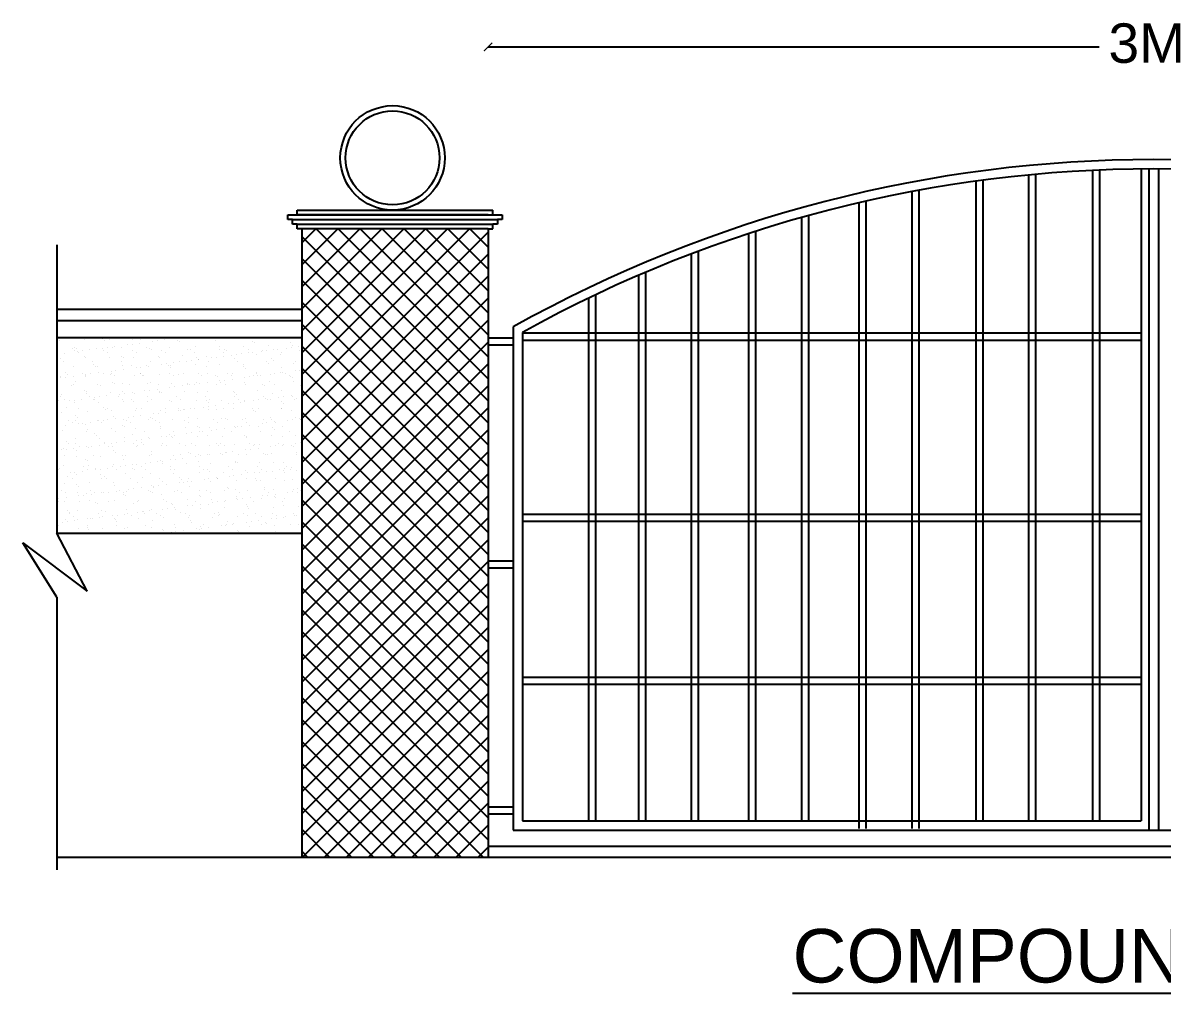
# Model space of a CAD drawing. Header units: metres. Extents: x 729 to 1050, y -308 to -82.
# Drawn here: x 785.09 to 790.2, y -102.95 to -98.6 of the extents above; entities that cross this region are included whole.
import ezdxf

# ---------------------------------------------------------------- set-up
doc = ezdxf.new("R2010")
doc.units = ezdxf.units.M
doc.header["$MEASUREMENT"] = 0
doc.styles.add('ld', font='arial.ttf')
doc.styles.get("Standard").update_dxf_attribs({"font": 'arial.ttf'})

msp = doc.modelspace()

# ---------------------------------------------------------------- linework, layer by layer
at = {"lineweight": 25, "ltscale": 60}
msp.add_line((787.1796, -98.7081), (789.9201, -98.7081), dxfattribs=at)
at = {"lineweight": 25, "ltscale": 72}
for p, q in [((789.8892, -99.2621), (789.8892, -102.1782)), ((789.9205, -99.2607), (789.9205, -102.1782)), ((790.1081, -99.2556), (790.1081, -102.1782)), ((790.1427, -99.2556), (790.1427, -102.22)), ((790.185, -99.2556), (790.185, -102.22)), ((789.3661, -99.3105), (789.3661, -102.1782)), ((789.3974, -99.3062), (789.3974, -102.1782)), ((789.6032, -99.2827), (789.6032, -102.1782)), ((789.6345, -99.2797), (789.6345, -102.1782)), ((789.0789, -99.3575), (789.0789, -102.2128)), ((789.1102, -99.3516), (789.1102, -102.2128)), ((788.8418, -99.4075), (788.8418, -102.2128)), ((788.8731, -99.4003), (788.8731, -102.2128)), ((786.2816, -99.4824), (786.2816, -99.4616)), ((786.2816, -99.4616), (787.2422, -99.4616)), ((786.3234, -99.4616), (786.3234, -99.4407)), ((786.3234, -99.4407), (787.2005, -99.4407)), ((786.3443, -99.4616), (786.3234, -99.4616)), ((787.1796, -99.4616), (786.3443, -99.4616)), ((787.1796, -99.4616), (787.2005, -99.4616)), ((787.2005, -99.4616), (787.2005, -99.4407)), ((787.2422, -99.4616), (787.2422, -99.4824)), ((788.5845, -99.4736), (788.5845, -102.1782)), ((788.6158, -99.4649), (788.6158, -102.1782)), ((786.3025, -99.4824), (786.2816, -99.4824)), ((786.3025, -99.5033), (786.3025, -99.4824)), ((786.3025, -99.4824), (787.2005, -99.4824)), ((786.3234, -99.5033), (786.3025, -99.5033)), ((786.3234, -99.5242), (786.3234, -99.5033)), ((786.3234, -99.5033), (787.2005, -99.5033)), ((786.3443, -99.5242), (786.3234, -99.5242)), ((786.3443, -99.5242), (786.3443, -102.3404)), ((787.1796, -99.5242), (786.3443, -99.5242)), ((786.3443, -99.5872), (786.4073, -99.5242)), ((786.3443, -99.6857), (786.5057, -99.5242)), ((786.3443, -99.7841), (786.6042, -99.5242)), ((786.3443, -99.8826), (786.7026, -99.5242)), ((786.3443, -99.981), (786.8011, -99.5242)), ((786.3443, -100.0795), (786.8995, -99.5242)), ((786.3443, -100.1779), (786.998, -99.5242)), ((786.3443, -100.2763), (787.0964, -99.5242)), ((787.1796, -100.295), (786.4088, -99.5242)), ((787.1796, -100.1965), (786.5072, -99.5242)), ((787.1796, -100.0981), (786.6057, -99.5242)), ((787.1796, -99.9997), (786.7041, -99.5242)), ((787.1796, -99.9012), (786.8026, -99.5242)), ((787.1796, -99.8028), (786.901, -99.5242)), ((787.1796, -99.7043), (786.9995, -99.5242)), ((787.1796, -99.6059), (787.0979, -99.5242)), ((787.1796, -99.5242), (787.1796, -102.3404)), ((787.1796, -99.5242), (787.2005, -99.5242)), ((787.2005, -99.4824), (787.2213, -99.4824)), ((787.2005, -99.5242), (787.2005, -99.5033)), ((787.2213, -99.5033), (787.2005, -99.5033)), ((787.2213, -99.4824), (787.2213, -99.5033)), ((787.2422, -99.4824), (787.2213, -99.4824)), ((786.3443, -100.3748), (787.1796, -99.5395)), ((787.1796, -100.3934), (786.3443, -99.5581)), ((788.3473, -99.5458), (788.3473, -102.1782)), ((788.3786, -99.5356), (788.3786, -102.1782)), ((785.246, -99.5952), (785.246, -100.888)), ((788.1217, -99.6249), (788.1217, -102.1782)), ((786.3443, -100.4732), (787.1796, -99.6379)), ((787.1796, -100.4919), (786.3443, -99.6566)), ((788.0904, -99.6367), (788.0904, -102.1782)), ((787.8846, -99.7196), (787.8846, -102.1782)), ((786.3443, -100.5717), (787.1796, -99.7364)), ((787.1796, -100.5903), (786.3443, -99.755)), ((787.8533, -99.733), (787.8533, -102.1782)), ((787.6614, -99.8199), (787.6614, -102.1782)), ((786.3443, -100.6701), (787.1796, -99.8348)), ((787.1796, -100.6887), (786.3443, -99.8534)), ((787.6301, -99.8349), (787.6301, -102.1782)), ((786.3443, -99.8857), (785.246, -99.8857)), ((786.3443, -100.7685), (787.1796, -99.9332)), ((786.3443, -99.9366), (785.246, -99.9366)), ((787.1796, -100.7872), (786.3443, -99.9519)), ((787.2918, -99.9641), (787.2918, -102.22)), ((786.3443, -100.0129), (785.246, -100.0129)), ((785.2577, -100.0239), (785.2577, -100.0239)), ((785.2826, -100.0162), (785.2826, -100.0162)), ((785.3705, -100.0198), (785.3705, -100.0198)), ((785.3723, -100.0153), (785.3723, -100.0153)), ((785.4498, -100.0177), (785.4498, -100.0177)), ((785.4575, -100.0247), (785.4575, -100.0247)), ((785.4798, -100.0184), (785.4798, -100.0184)), ((785.5024, -100.015), (785.5024, -100.015)), ((785.5867, -100.0189), (785.5867, -100.0189)), ((785.6182, -100.0368), (785.6182, -100.0368)), ((785.6194, -100.0214), (785.6194, -100.0214)), ((785.6325, -100.0148), (785.6325, -100.0148)), ((785.6749, -100.0293), (785.6749, -100.0293)), ((785.6966, -100.0264), (785.6966, -100.0264)), ((785.6995, -100.0149), (785.6995, -100.0149)), ((785.7306, -100.022), (785.7306, -100.022)), ((785.7625, -100.0146), (785.7625, -100.0146)), ((785.7865, -100.0228), (785.7865, -100.0228)), ((785.7873, -100.0145), (785.7873, -100.0145)), ((785.7942, -100.0298), (785.7942, -100.0298)), ((785.8088, -100.0135), (785.8088, -100.0135)), ((785.8926, -100.0143), (785.8926, -100.0143)), ((785.9156, -100.014), (785.9156, -100.014)), ((785.9561, -100.0265), (785.9561, -100.0265)), ((786.0227, -100.0141), (786.0227, -100.0141)), ((786.1232, -100.0279), (786.1232, -100.0279)), ((786.1309, -100.035), (786.1309, -100.035)), ((786.1527, -100.0138), (786.1527, -100.0138)), ((786.2828, -100.0136), (786.2828, -100.0136)), ((786.2928, -100.0316), (786.2928, -100.0316)), ((786.3443, -100.867), (787.1796, -100.0317)), ((787.1796, -100.0129), (787.2918, -100.0129)), ((787.3336, -99.9886), (787.3336, -102.1782)), ((787.3336, -99.991), (790.1081, -99.991)), ((787.3336, -100.0226), (790.1081, -100.0226)), ((785.247, -100.0857), (785.247, -100.0857)), ((785.2809, -100.0812), (785.2809, -100.0812)), ((785.3166, -100.0611), (785.3166, -100.0611)), ((785.3242, -100.0543), (785.3242, -100.0543)), ((785.3251, -100.0682), (785.3251, -100.0682)), ((785.3319, -100.0614), (785.3319, -100.0614)), ((785.3376, -100.0737), (785.3376, -100.0737)), ((785.3427, -100.0795), (785.3427, -100.0795)), ((785.3594, -100.0709), (785.3594, -100.0709)), ((785.3933, -100.0664), (785.3933, -100.0664)), ((785.4235, -100.0617), (785.4235, -100.0617)), ((785.4501, -100.0589), (785.4501, -100.0589)), ((785.4551, -100.068), (785.4551, -100.068)), ((785.4718, -100.056), (785.4718, -100.056)), ((785.4727, -100.0792), (785.4727, -100.0792)), ((785.4938, -100.058), (785.4938, -100.058)), ((785.5058, -100.0516), (785.5058, -100.0516)), ((785.5363, -100.0576), (785.5363, -100.0576)), ((785.5625, -100.0441), (785.5625, -100.0441)), ((785.5842, -100.0412), (785.5842, -100.0412)), ((785.5852, -100.0678), (785.5852, -100.0678)), ((785.6028, -100.079), (785.6028, -100.079)), ((785.6456, -100.0562), (785.6456, -100.0562)), ((785.6609, -100.0595), (785.6609, -100.0595)), ((785.6686, -100.0665), (785.6686, -100.0665)), ((785.7152, -100.0675), (785.7152, -100.0675)), ((785.7329, -100.0787), (785.7329, -100.0787)), ((785.7525, -100.0567), (785.7525, -100.0567)), ((785.8305, -100.0631), (785.8305, -100.0631)), ((785.8453, -100.0673), (785.8453, -100.0673)), ((785.8629, -100.0785), (785.8629, -100.0785)), ((785.8653, -100.0526), (785.8653, -100.0526)), ((785.9746, -100.0512), (785.9746, -100.0512)), ((785.9754, -100.0671), (785.9754, -100.0671)), ((785.993, -100.0783), (785.993, -100.0783)), ((785.9976, -100.0646), (785.9976, -100.0646)), ((786.0053, -100.0716), (786.0053, -100.0716)), ((786.0507, -100.088), (786.0507, -100.088)), ((786.0724, -100.0851), (786.0724, -100.0851)), ((786.0814, -100.0518), (786.0814, -100.0518)), ((786.1054, -100.0668), (786.1054, -100.0668)), ((786.1064, -100.0806), (786.1064, -100.0806)), ((786.123, -100.078), (786.123, -100.078)), ((786.1404, -100.089), (786.1404, -100.089)), ((786.1631, -100.0732), (786.1631, -100.0732)), ((786.1672, -100.0683), (786.1672, -100.0683)), ((786.1848, -100.0703), (786.1848, -100.0703)), ((786.1942, -100.0477), (786.1942, -100.0477)), ((786.2188, -100.0658), (786.2188, -100.0658)), ((786.2355, -100.0666), (786.2355, -100.0666)), ((786.2472, -100.0895), (786.2472, -100.0895)), ((786.2531, -100.0778), (786.2531, -100.0778)), ((786.2755, -100.0584), (786.2755, -100.0584)), ((786.2973, -100.0555), (786.2973, -100.0555)), ((786.3036, -100.0463), (786.3036, -100.0463)), ((786.3312, -100.051), (786.3312, -100.051)), ((786.3343, -100.0697), (786.3343, -100.0697)), ((786.342, -100.0768), (786.342, -100.0768)), ((787.1796, -100.8856), (786.3443, -100.0503)), ((787.1796, -100.0444), (787.2918, -100.0444)), ((785.2603, -100.1044), (785.2603, -100.1044)), ((785.276, -100.1201), (785.276, -100.1201)), ((785.3682, -100.0947), (785.3682, -100.0947)), ((785.3731, -100.1003), (785.3731, -100.1003)), ((785.4061, -100.1198), (785.4061, -100.1198)), ((785.4098, -100.1328), (785.4098, -100.1328)), ((785.4175, -100.1398), (785.4175, -100.1398)), ((785.4824, -100.0989), (785.4824, -100.0989)), ((785.5354, -100.0961), (785.5354, -100.0961)), ((785.5361, -100.1196), (785.5361, -100.1196)), ((785.5389, -100.1381), (785.5389, -100.1381)), ((785.5431, -100.1032), (785.5431, -100.1032)), ((785.5794, -100.1365), (785.5794, -100.1365)), ((785.5893, -100.0994), (785.5893, -100.0994)), ((785.6482, -100.1367), (785.6482, -100.1367)), ((785.6567, -100.1398), (785.6567, -100.1398)), ((785.6662, -100.1194), (785.6662, -100.1194)), ((785.7021, -100.0954), (785.7021, -100.0954)), ((785.705, -100.0998), (785.705, -100.0998)), ((785.7134, -100.1324), (785.7134, -100.1324)), ((785.7352, -100.1295), (785.7352, -100.1295)), ((785.7465, -100.1379), (785.7465, -100.1379)), ((785.7551, -100.1372), (785.7551, -100.1372)), ((785.7691, -100.125), (785.7691, -100.125)), ((785.7963, -100.1191), (785.7963, -100.1191)), ((785.8114, -100.094), (785.8114, -100.094)), ((785.8258, -100.1176), (785.8258, -100.1176)), ((785.8476, -100.1147), (785.8476, -100.1147)), ((785.8679, -100.1331), (785.8679, -100.1331)), ((785.8721, -100.1012), (785.8721, -100.1012)), ((785.8798, -100.1083), (785.8798, -100.1083)), ((785.8815, -100.1102), (785.8815, -100.1102)), ((785.9183, -100.0945), (785.9183, -100.0945)), ((785.9263, -100.1189), (785.9263, -100.1189)), ((785.9383, -100.1028), (785.9383, -100.1028)), ((785.96, -100.0999), (785.96, -100.0999)), ((785.9772, -100.1317), (785.9772, -100.1317)), ((785.994, -100.0954), (785.994, -100.0954)), ((786.0311, -100.0904), (786.0311, -100.0904)), ((786.0417, -100.1049), (786.0417, -100.1049)), ((786.0564, -100.1187), (786.0564, -100.1187)), ((786.0841, -100.1322), (786.0841, -100.1322)), ((786.1865, -100.1184), (786.1865, -100.1184)), ((786.1969, -100.1282), (786.1969, -100.1282)), ((786.2088, -100.1064), (786.2088, -100.1064)), ((786.2165, -100.1134), (786.2165, -100.1134)), ((786.3062, -100.1268), (786.3062, -100.1268)), ((786.3165, -100.1182), (786.3165, -100.1182)), ((786.3443, -100.9654), (787.1796, -100.1301)), ((785.2463, -100.1843), (785.2463, -100.1843)), ((785.2629, -100.1848), (785.2629, -100.1848)), ((785.2637, -100.1916), (785.2637, -100.1916)), ((785.2843, -100.1694), (785.2843, -100.1694)), ((785.2855, -100.1887), (785.2855, -100.1887)), ((785.292, -100.1765), (785.292, -100.1765)), ((785.3193, -100.1416), (785.3193, -100.1416)), ((785.3194, -100.1842), (785.3194, -100.1842)), ((785.3588, -100.1728), (785.3588, -100.1728)), ((785.3758, -100.1808), (785.3758, -100.1808)), ((785.3761, -100.1768), (785.3761, -100.1768)), ((785.3764, -100.184), (785.3764, -100.184)), ((785.3979, -100.1739), (785.3979, -100.1739)), ((785.4261, -100.1421), (785.4261, -100.1421)), ((785.4318, -100.1694), (785.4318, -100.1694)), ((785.4539, -100.1731), (785.4539, -100.1731)), ((785.4851, -100.1794), (785.4851, -100.1794)), ((785.4886, -100.162), (785.4886, -100.162)), ((785.4888, -100.1726), (785.4888, -100.1726)), ((785.5065, -100.1838), (785.5065, -100.1838)), ((785.5103, -100.1591), (785.5103, -100.1591)), ((785.5443, -100.1546), (785.5443, -100.1546)), ((785.5919, -100.1799), (785.5919, -100.1799)), ((785.601, -100.1472), (785.601, -100.1472)), ((785.6189, -100.1723), (785.6189, -100.1723)), ((785.621, -100.1746), (785.621, -100.1746)), ((785.6227, -100.1443), (785.6227, -100.1443)), ((785.6287, -100.1816), (785.6287, -100.1816)), ((785.6365, -100.1836), (785.6365, -100.1836)), ((785.7047, -100.1758), (785.7047, -100.1758)), ((785.749, -100.1721), (785.749, -100.1721)), ((785.7542, -100.1449), (785.7542, -100.1449)), ((785.7666, -100.1833), (785.7666, -100.1833)), ((785.7906, -100.1782), (785.7906, -100.1782)), ((785.814, -100.1744), (785.814, -100.1744)), ((785.879, -100.1719), (785.879, -100.1719)), ((785.8966, -100.1831), (785.8966, -100.1831)), ((785.9161, -100.1416), (785.9161, -100.1416)), ((785.9209, -100.1749), (785.9209, -100.1749)), ((785.9577, -100.1797), (785.9577, -100.1797)), ((785.9654, -100.1867), (785.9654, -100.1867)), ((786.0091, -100.1716), (786.0091, -100.1716)), ((786.0267, -100.1829), (786.0267, -100.1829)), ((786.0337, -100.1709), (786.0337, -100.1709)), ((786.0832, -100.143), (786.0832, -100.143)), ((786.0892, -100.191), (786.0892, -100.191)), ((786.0909, -100.1501), (786.0909, -100.1501)), ((786.1109, -100.1882), (786.1109, -100.1882)), ((786.1273, -100.1834), (786.1273, -100.1834)), ((786.1392, -100.1714), (786.1392, -100.1714)), ((786.143, -100.1695), (786.143, -100.1695)), ((786.1449, -100.1837), (786.1449, -100.1837)), ((786.1568, -100.1826), (786.1568, -100.1826)), ((786.2016, -100.1762), (786.2016, -100.1762)), ((786.2234, -100.1734), (786.2234, -100.1734)), ((786.2499, -100.17), (786.2499, -100.17)), ((786.2528, -100.1467), (786.2528, -100.1467)), ((786.2573, -100.1689), (786.2573, -100.1689)), ((786.2692, -100.1712), (786.2692, -100.1712)), ((786.2868, -100.1824), (786.2868, -100.1824)), ((786.2944, -100.1848), (786.2944, -100.1848)), ((786.3021, -100.1919), (786.3021, -100.1919)), ((786.314, -100.1614), (786.314, -100.1614)), ((786.3358, -100.1586), (786.3358, -100.1586)), ((787.1796, -100.9841), (786.3443, -100.1488)), ((785.3097, -100.2247), (785.3097, -100.2247)), ((785.3219, -100.2221), (785.3219, -100.2221)), ((785.3283, -100.2098), (785.3283, -100.2098)), ((785.4287, -100.2226), (785.4287, -100.2226)), ((785.4398, -100.2244), (785.4398, -100.2244)), ((785.4954, -100.2112), (785.4954, -100.2112)), ((785.5031, -100.2183), (785.5031, -100.2183)), ((785.5416, -100.2185), (785.5416, -100.2185)), ((785.5699, -100.2242), (785.5699, -100.2242)), ((785.6509, -100.2171), (785.6509, -100.2171)), ((785.665, -100.2149), (785.665, -100.2149)), ((785.6952, -100.2429), (785.6952, -100.2429)), ((785.6999, -100.224), (785.6999, -100.224)), ((785.7519, -100.2354), (785.7519, -100.2354)), ((785.7577, -100.2177), (785.7577, -100.2177)), ((785.7737, -100.2326), (785.7737, -100.2326)), ((785.8076, -100.2281), (785.8076, -100.2281)), ((785.83, -100.2237), (785.83, -100.2237)), ((785.8321, -100.2163), (785.8321, -100.2163)), ((785.8398, -100.2234), (785.8398, -100.2234)), ((785.8643, -100.2206), (785.8643, -100.2206)), ((785.8705, -100.2136), (785.8705, -100.2136)), ((785.8861, -100.2178), (785.8861, -100.2178)), ((785.92, -100.2133), (785.92, -100.2133)), ((785.9601, -100.2235), (785.9601, -100.2235)), ((785.9768, -100.2058), (785.9768, -100.2058)), ((785.9798, -100.2122), (785.9798, -100.2122)), ((785.9985, -100.203), (785.9985, -100.203)), ((786.0017, -100.22), (786.0017, -100.22)), ((786.0325, -100.1985), (786.0325, -100.1985)), ((786.0867, -100.2127), (786.0867, -100.2127)), ((786.0901, -100.2232), (786.0901, -100.2232)), ((786.1688, -100.2215), (786.1688, -100.2215)), ((786.1765, -100.2285), (786.1765, -100.2285)), ((786.1995, -100.2086), (786.1995, -100.2086)), ((786.2202, -100.223), (786.2202, -100.223)), ((786.3088, -100.2073), (786.3088, -100.2073)), ((786.3384, -100.2252), (786.3384, -100.2252)), ((786.3443, -101.0639), (787.1796, -100.2286)), ((785.252, -100.2916), (785.252, -100.2916)), ((785.2624, -100.2776), (785.2624, -100.2776)), ((785.2656, -100.2653), (785.2656, -100.2653)), ((785.2801, -100.2889), (785.2801, -100.2889)), ((785.324, -100.2918), (785.324, -100.2918)), ((785.3579, -100.2873), (785.3579, -100.2873)), ((785.3699, -100.2479), (785.3699, -100.2479)), ((785.3776, -100.2549), (785.3776, -100.2549)), ((785.3784, -100.2612), (785.3784, -100.2612)), ((785.3925, -100.2774), (785.3925, -100.2774)), ((785.4101, -100.2886), (785.4101, -100.2886)), ((785.4139, -100.2882), (785.4139, -100.2882)), ((785.4146, -100.2798), (785.4146, -100.2798)), ((785.4364, -100.277), (785.4364, -100.277)), ((785.4703, -100.2725), (785.4703, -100.2725)), ((785.4877, -100.2599), (785.4877, -100.2599)), ((785.5226, -100.2772), (785.5226, -100.2772)), ((785.5271, -100.265), (785.5271, -100.265)), ((785.5395, -100.2516), (785.5395, -100.2516)), ((785.5402, -100.2884), (785.5402, -100.2884)), ((785.5488, -100.2622), (785.5488, -100.2622)), ((785.581, -100.2896), (785.581, -100.2896)), ((785.5828, -100.2577), (785.5828, -100.2577)), ((785.5945, -100.2604), (785.5945, -100.2604)), ((785.6395, -100.2502), (785.6395, -100.2502)), ((785.6526, -100.2769), (785.6526, -100.2769)), ((785.6612, -100.2474), (785.6612, -100.2474)), ((785.6703, -100.2882), (785.6703, -100.2882)), ((785.7066, -100.253), (785.7066, -100.253)), ((785.7074, -100.2563), (785.7074, -100.2563)), ((785.7143, -100.26), (785.7143, -100.26)), ((785.7506, -100.2933), (785.7506, -100.2933)), ((785.7827, -100.2767), (785.7827, -100.2767)), ((785.8003, -100.2879), (785.8003, -100.2879)), ((785.8167, -100.2549), (785.8167, -100.2549)), ((785.8732, -100.2941), (785.8732, -100.2941)), ((785.8762, -100.2567), (785.8762, -100.2567)), ((785.9128, -100.2765), (785.9128, -100.2765)), ((785.9235, -100.2554), (785.9235, -100.2554)), ((785.9304, -100.2877), (785.9304, -100.2877)), ((785.9825, -100.2927), (785.9825, -100.2927)), ((786.0363, -100.2514), (786.0363, -100.2514)), ((786.0428, -100.2762), (786.0428, -100.2762)), ((786.0433, -100.2581), (786.0433, -100.2581)), ((786.051, -100.2652), (786.051, -100.2652)), ((786.0604, -100.2874), (786.0604, -100.2874)), ((786.0893, -100.2932), (786.0893, -100.2932)), ((786.1277, -100.2941), (786.1277, -100.2941)), ((786.1456, -100.25), (786.1456, -100.25)), ((786.1494, -100.2912), (786.1494, -100.2912)), ((786.1729, -100.276), (786.1729, -100.276)), ((786.1834, -100.2868), (786.1834, -100.2868)), ((786.1905, -100.2872), (786.1905, -100.2872)), ((786.2021, -100.2891), (786.2021, -100.2891)), ((786.2129, -100.2618), (786.2129, -100.2618)), ((786.2401, -100.2793), (786.2401, -100.2793)), ((786.2525, -100.2505), (786.2525, -100.2505)), ((786.2619, -100.2764), (786.2619, -100.2764)), ((786.2958, -100.272), (786.2958, -100.272)), ((786.303, -100.2757), (786.303, -100.2757)), ((786.3114, -100.2877), (786.3114, -100.2877)), ((786.3206, -100.287), (786.3206, -100.287)), ((787.1796, -101.0825), (786.3443, -100.2472)), ((785.2884, -100.3249), (785.2884, -100.3249)), ((785.3022, -100.2946), (785.3022, -100.2946)), ((785.3245, -100.3026), (785.3245, -100.3026)), ((785.3435, -100.3293), (785.3435, -100.3293)), ((785.381, -100.3417), (785.381, -100.3417)), ((785.4314, -100.3031), (785.4314, -100.3031)), ((785.4555, -100.3263), (785.4555, -100.3263)), ((785.4632, -100.3334), (785.4632, -100.3334)), ((785.4735, -100.329), (785.4735, -100.329)), ((785.4903, -100.3403), (785.4903, -100.3403)), ((785.5442, -100.299), (785.5442, -100.299)), ((785.5887, -100.2967), (785.5887, -100.2967)), ((785.5972, -100.3408), (785.5972, -100.3408)), ((785.6036, -100.3288), (785.6036, -100.3288)), ((785.6251, -100.33), (785.6251, -100.33)), ((785.6535, -100.2976), (785.6535, -100.2976)), ((785.71, -100.3368), (785.71, -100.3368)), ((785.7337, -100.3285), (785.7337, -100.3285)), ((785.7603, -100.2981), (785.7603, -100.2981)), ((785.7904, -100.3385), (785.7904, -100.3385)), ((785.7922, -100.3314), (785.7922, -100.3314)), ((785.7999, -100.3385), (785.7999, -100.3385)), ((785.8122, -100.3357), (785.8122, -100.3357)), ((785.8193, -100.3354), (785.8193, -100.3354)), ((785.8461, -100.3312), (785.8461, -100.3312)), ((785.8637, -100.3283), (785.8637, -100.3283)), ((785.9029, -100.3237), (785.9029, -100.3237)), ((785.9177, -100.2948), (785.9177, -100.2948)), ((785.9246, -100.3209), (785.9246, -100.3209)), ((785.9254, -100.3018), (785.9254, -100.3018)), ((785.9261, -100.3359), (785.9261, -100.3359)), ((785.9585, -100.3164), (785.9585, -100.3164)), ((785.9618, -100.3351), (785.9618, -100.3351)), ((785.9938, -100.3281), (785.9938, -100.3281)), ((786.0153, -100.3089), (786.0153, -100.3089)), ((786.037, -100.306), (786.037, -100.306)), ((786.039, -100.3318), (786.039, -100.3318)), ((786.071, -100.3016), (786.071, -100.3016)), ((786.0873, -100.2985), (786.0873, -100.2985)), ((786.1238, -100.3278), (786.1238, -100.3278)), ((786.1289, -100.3366), (786.1289, -100.3366)), ((786.1366, -100.3436), (786.1366, -100.3436)), ((786.1483, -100.3304), (786.1483, -100.3304)), ((786.2539, -100.3276), (786.2539, -100.3276)), ((786.2544, -100.2999), (786.2544, -100.2999)), ((786.2551, -100.3309), (786.2551, -100.3309)), ((786.2621, -100.307), (786.2621, -100.307)), ((786.2985, -100.3403), (786.2985, -100.3403)), ((786.3443, -101.1623), (787.1796, -100.327)), ((785.2682, -100.3458), (785.2682, -100.3458)), ((785.2962, -100.3822), (785.2962, -100.3822)), ((785.3138, -100.3934), (785.3138, -100.3934)), ((785.3272, -100.383), (785.3272, -100.383)), ((785.3299, -100.363), (785.3299, -100.363)), ((785.3376, -100.37), (785.3376, -100.37)), ((785.3625, -100.3949), (785.3625, -100.3949)), ((785.3964, -100.3904), (785.3964, -100.3904)), ((785.4262, -100.382), (785.4262, -100.382)), ((785.434, -100.3836), (785.434, -100.3836)), ((785.4439, -100.3932), (785.4439, -100.3932)), ((785.4532, -100.3829), (785.4532, -100.3829)), ((785.4749, -100.3801), (785.4749, -100.3801)), ((785.4995, -100.3667), (785.4995, -100.3667)), ((785.5089, -100.3756), (785.5089, -100.3756)), ((785.5468, -100.3795), (785.5468, -100.3795)), ((785.5563, -100.3818), (785.5563, -100.3818)), ((785.5656, -100.3681), (785.5656, -100.3681)), ((785.5739, -100.393), (785.5739, -100.393)), ((785.5873, -100.3653), (785.5873, -100.3653)), ((785.6213, -100.3608), (785.6213, -100.3608)), ((785.6561, -100.3781), (785.6561, -100.3781)), ((785.6666, -100.3681), (785.6666, -100.3681)), ((785.6743, -100.3751), (785.6743, -100.3751)), ((785.678, -100.3533), (785.678, -100.3533)), ((785.6864, -100.3815), (785.6864, -100.3815)), ((785.6997, -100.3505), (785.6997, -100.3505)), ((785.704, -100.3927), (785.704, -100.3927)), ((785.7337, -100.346), (785.7337, -100.346)), ((785.763, -100.3786), (785.763, -100.3786)), ((785.8164, -100.3813), (785.8164, -100.3813)), ((785.834, -100.3925), (785.834, -100.3925)), ((785.8362, -100.3718), (785.8362, -100.3718)), ((785.8758, -100.3745), (785.8758, -100.3745)), ((785.9465, -100.381), (785.9465, -100.381)), ((785.9641, -100.3923), (785.9641, -100.3923)), ((785.9851, -100.3731), (785.9851, -100.3731)), ((786.0033, -100.3732), (786.0033, -100.3732)), ((786.011, -100.3803), (786.011, -100.3803)), ((786.0766, -100.3808), (786.0766, -100.3808)), ((786.0919, -100.3737), (786.0919, -100.3737)), ((786.0942, -100.392), (786.0942, -100.392)), ((786.1729, -100.3769), (786.1729, -100.3769)), ((786.1879, -100.3943), (786.1879, -100.3943)), ((786.2048, -100.3696), (786.2048, -100.3696)), ((786.2066, -100.3806), (786.2066, -100.3806)), ((786.2219, -100.3898), (786.2219, -100.3898)), ((786.2242, -100.3918), (786.2242, -100.3918)), ((786.2786, -100.3824), (786.2786, -100.3824)), ((786.3004, -100.3795), (786.3004, -100.3795)), ((786.3141, -100.3682), (786.3141, -100.3682)), ((786.3343, -100.375), (786.3343, -100.375)), ((786.3367, -100.3803), (786.3367, -100.3803)), ((786.34, -100.3783), (786.34, -100.3783)), ((787.1796, -101.181), (786.3443, -100.3457)), ((785.2471, -100.4341), (785.2471, -100.4341)), ((785.2484, -100.44), (785.2484, -100.44)), ((785.2501, -100.4097), (785.2501, -100.4097)), ((785.2708, -100.4263), (785.2708, -100.4263)), ((785.284, -100.4052), (785.284, -100.4052)), ((785.3407, -100.3977), (785.3407, -100.3977)), ((785.374, -100.4033), (785.374, -100.4033)), ((785.3772, -100.4338), (785.3772, -100.4338)), ((785.3836, -100.4222), (785.3836, -100.4222)), ((785.4155, -100.4414), (785.4155, -100.4414)), ((785.493, -100.4208), (785.493, -100.4208)), ((785.5073, -100.4336), (785.5073, -100.4336)), ((785.5411, -100.4047), (785.5411, -100.4047)), ((785.5488, -100.4118), (785.5488, -100.4118)), ((785.5851, -100.4451), (785.5851, -100.4451)), ((785.5998, -100.4213), (785.5998, -100.4213)), ((785.6373, -100.4334), (785.6373, -100.4334)), ((785.7107, -100.4084), (785.7107, -100.4084)), ((785.7126, -100.4173), (785.7126, -100.4173)), ((785.7522, -100.4465), (785.7522, -100.4465)), ((785.7674, -100.4331), (785.7674, -100.4331)), ((785.8219, -100.4159), (785.8219, -100.4159)), ((785.8289, -100.4416), (785.8289, -100.4416)), ((785.8507, -100.4387), (785.8507, -100.4387)), ((785.8778, -100.4099), (785.8778, -100.4099)), ((785.8846, -100.4342), (785.8846, -100.4342)), ((785.8855, -100.4169), (785.8855, -100.4169)), ((785.8975, -100.4329), (785.8975, -100.4329)), ((785.9288, -100.4164), (785.9288, -100.4164)), ((785.9414, -100.4268), (785.9414, -100.4268)), ((785.9631, -100.4239), (785.9631, -100.4239)), ((785.9971, -100.4194), (785.9971, -100.4194)), ((786.0275, -100.4327), (786.0275, -100.4327)), ((786.0416, -100.4123), (786.0416, -100.4123)), ((786.0474, -100.4136), (786.0474, -100.4136)), ((786.0538, -100.412), (786.0538, -100.412)), ((786.0755, -100.4091), (786.0755, -100.4091)), ((786.1095, -100.4046), (786.1095, -100.4046)), ((786.1509, -100.4109), (786.1509, -100.4109)), ((786.1576, -100.4324), (786.1576, -100.4324)), ((786.1662, -100.3972), (786.1662, -100.3972)), ((786.2145, -100.415), (786.2145, -100.415)), ((786.2222, -100.4221), (786.2222, -100.4221)), ((786.2577, -100.4114), (786.2577, -100.4114)), ((786.2876, -100.4322), (786.2876, -100.4322)), ((786.3443, -101.2608), (787.1796, -100.4254)), ((787.1796, -101.2794), (786.3443, -100.4441)), ((785.29, -100.4781), (785.29, -100.4781)), ((785.2977, -100.4851), (785.2977, -100.4851)), ((785.3298, -100.4635), (785.3298, -100.4635)), ((785.3299, -100.4868), (785.3299, -100.4868)), ((785.3475, -100.498), (785.3475, -100.498)), ((785.401, -100.4979), (785.401, -100.4979)), ((785.4232, -100.4485), (785.4232, -100.4485)), ((785.4349, -100.4935), (785.4349, -100.4935)), ((785.4366, -100.464), (785.4366, -100.464)), ((785.4596, -100.4818), (785.4596, -100.4818)), ((785.46, -100.4866), (785.46, -100.4866)), ((785.4776, -100.4978), (785.4776, -100.4978)), ((785.4917, -100.486), (785.4917, -100.486)), ((785.5134, -100.4831), (785.5134, -100.4831)), ((785.5474, -100.4787), (785.5474, -100.4787)), ((785.5494, -100.46), (785.5494, -100.46)), ((785.59, -100.4863), (785.59, -100.4863)), ((785.6041, -100.4712), (785.6041, -100.4712)), ((785.6077, -100.4976), (785.6077, -100.4976)), ((785.6258, -100.4683), (785.6258, -100.4683)), ((785.6267, -100.4832), (785.6267, -100.4832)), ((785.6344, -100.4902), (785.6344, -100.4902)), ((785.6588, -100.4586), (785.6588, -100.4586)), ((785.6598, -100.4639), (785.6598, -100.4639)), ((785.7152, -100.4977), (785.7152, -100.4977)), ((785.7165, -100.4564), (785.7165, -100.4564)), ((785.7201, -100.4861), (785.7201, -100.4861)), ((785.7377, -100.4973), (785.7377, -100.4973)), ((785.7383, -100.4535), (785.7383, -100.4535)), ((785.7599, -100.4536), (785.7599, -100.4536)), ((785.7656, -100.4591), (785.7656, -100.4591)), ((785.7722, -100.449), (785.7722, -100.449)), ((785.7963, -100.4869), (785.7963, -100.4869)), ((785.8246, -100.4963), (785.8246, -100.4963)), ((785.8502, -100.4859), (785.8502, -100.4859)), ((785.8678, -100.4971), (785.8678, -100.4971)), ((785.8784, -100.455), (785.8784, -100.455)), ((785.9218, -100.4502), (785.9218, -100.4502)), ((785.9314, -100.4968), (785.9314, -100.4968)), ((785.9634, -100.4883), (785.9634, -100.4883)), ((785.9711, -100.4954), (785.9711, -100.4954)), ((785.9802, -100.4856), (785.9802, -100.4856)), ((785.9877, -100.4536), (785.9877, -100.4536)), ((785.9978, -100.4968), (785.9978, -100.4968)), ((786.0442, -100.4928), (786.0442, -100.4928)), ((786.0889, -100.4517), (786.0889, -100.4517)), ((786.0946, -100.4541), (786.0946, -100.4541)), ((786.0966, -100.4587), (786.0966, -100.4587)), ((786.1103, -100.4854), (786.1103, -100.4854)), ((786.1279, -100.4966), (786.1279, -100.4966)), ((786.133, -100.492), (786.133, -100.492)), ((786.1535, -100.4914), (786.1535, -100.4914)), ((786.2074, -100.4501), (786.2074, -100.4501)), ((786.2265, -100.4974), (786.2265, -100.4974)), ((786.2404, -100.4852), (786.2404, -100.4852)), ((786.258, -100.4964), (786.258, -100.4964)), ((786.2585, -100.4554), (786.2585, -100.4554)), ((786.2604, -100.4919), (786.2604, -100.4919)), ((786.2604, -100.4929), (786.2604, -100.4929)), ((786.3001, -100.4934), (786.3001, -100.4934)), ((786.3167, -100.4487), (786.3167, -100.4487)), ((786.3171, -100.4854), (786.3171, -100.4854)), ((786.3389, -100.4826), (786.3389, -100.4826)), ((785.2668, -100.5156), (785.2668, -100.5156)), ((785.2735, -100.5067), (785.2735, -100.5067)), ((785.2809, -100.5387), (785.2809, -100.5387)), ((785.2886, -100.5127), (785.2886, -100.5127)), ((785.3225, -100.5083), (785.3225, -100.5083)), ((785.3324, -100.544), (785.3324, -100.544)), ((785.334, -100.5184), (785.334, -100.5184)), ((785.3792, -100.5008), (785.3792, -100.5008)), ((785.3863, -100.5027), (785.3863, -100.5027)), ((785.4109, -100.5384), (785.4109, -100.5384)), ((785.4393, -100.5445), (785.4393, -100.5445)), ((785.4956, -100.5013), (785.4956, -100.5013)), ((785.5011, -100.5198), (785.5011, -100.5198)), ((785.5088, -100.5269), (785.5088, -100.5269)), ((785.541, -100.5382), (785.541, -100.5382)), ((785.5521, -100.5404), (785.5521, -100.5404)), ((785.6024, -100.5018), (785.6024, -100.5018)), ((785.6614, -100.539), (785.6614, -100.539)), ((785.6707, -100.5235), (785.6707, -100.5235)), ((785.6711, -100.5379), (785.6711, -100.5379)), ((785.7682, -100.5396), (785.7682, -100.5396)), ((785.8011, -100.5377), (785.8011, -100.5377)), ((785.8378, -100.525), (785.8378, -100.525)), ((785.8455, -100.532), (785.8455, -100.532)), ((785.8674, -100.5446), (785.8674, -100.5446)), ((785.881, -100.5355), (785.881, -100.5355)), ((785.8892, -100.5418), (785.8892, -100.5418)), ((785.9231, -100.5373), (785.9231, -100.5373)), ((785.9312, -100.5375), (785.9312, -100.5375)), ((785.9799, -100.5298), (785.9799, -100.5298)), ((785.9904, -100.5341), (785.9904, -100.5341)), ((786.0016, -100.527), (786.0016, -100.527)), ((786.0074, -100.5287), (786.0074, -100.5287)), ((786.0356, -100.5225), (786.0356, -100.5225)), ((786.0612, -100.5372), (786.0612, -100.5372)), ((786.0923, -100.515), (786.0923, -100.515)), ((786.0972, -100.5346), (786.0972, -100.5346)), ((786.114, -100.5122), (786.114, -100.5122)), ((786.148, -100.5077), (786.148, -100.5077)), ((786.1745, -100.5301), (786.1745, -100.5301)), ((786.1822, -100.5372), (786.1822, -100.5372)), ((786.1913, -100.537), (786.1913, -100.537)), ((786.2047, -100.5002), (786.2047, -100.5002)), ((786.21, -100.5305), (786.21, -100.5305)), ((786.3078, -100.5005), (786.3078, -100.5005)), ((786.3193, -100.5291), (786.3193, -100.5291)), ((786.3214, -100.5368), (786.3214, -100.5368)), ((786.3441, -100.5338), (786.3441, -100.5338)), ((786.3443, -101.3592), (787.1796, -100.5239)), ((787.1796, -101.3778), (786.3443, -100.5425)), ((785.25, -100.5932), (785.25, -100.5932)), ((785.2577, -100.6002), (785.2577, -100.6002)), ((785.2761, -100.5872), (785.2761, -100.5872)), ((785.3636, -100.5914), (785.3636, -100.5914)), ((785.3756, -100.5565), (785.3756, -100.5565)), ((785.3833, -100.5636), (785.3833, -100.5636)), ((785.3889, -100.5831), (785.3889, -100.5831)), ((785.4196, -100.5969), (785.4196, -100.5969)), ((785.4734, -100.5965), (785.4734, -100.5965)), ((785.4937, -100.5912), (785.4937, -100.5912)), ((785.4982, -100.5818), (785.4982, -100.5818)), ((785.5302, -100.5891), (785.5302, -100.5891)), ((785.5452, -100.5602), (785.5452, -100.5602)), ((785.5519, -100.5862), (785.5519, -100.5862)), ((785.5859, -100.5817), (785.5859, -100.5817)), ((785.5867, -100.5983), (785.5867, -100.5983)), ((785.6051, -100.5823), (785.6051, -100.5823)), ((785.6238, -100.5909), (785.6238, -100.5909)), ((785.6426, -100.5743), (785.6426, -100.5743)), ((785.6643, -100.5714), (785.6643, -100.5714)), ((785.6983, -100.5669), (785.6983, -100.5669)), ((785.7123, -100.5616), (785.7123, -100.5616)), ((785.7179, -100.5782), (785.7179, -100.5782)), ((785.72, -100.5687), (785.72, -100.5687)), ((785.7538, -100.5907), (785.7538, -100.5907)), ((785.755, -100.5594), (785.755, -100.5594)), ((785.7768, -100.5566), (785.7768, -100.5566)), ((785.8107, -100.5521), (785.8107, -100.5521)), ((785.8272, -100.5768), (785.8272, -100.5768)), ((785.8819, -100.5653), (785.8819, -100.5653)), ((785.8839, -100.5904), (785.8839, -100.5904)), ((785.934, -100.5773), (785.934, -100.5773)), ((786.014, -100.5902), (786.014, -100.5902)), ((786.0468, -100.5733), (786.0468, -100.5733)), ((786.049, -100.5668), (786.049, -100.5668)), ((786.0567, -100.5738), (786.0567, -100.5738)), ((786.144, -100.59), (786.144, -100.59)), ((786.1562, -100.5719), (786.1562, -100.5719)), ((786.2186, -100.5705), (786.2186, -100.5705)), ((786.263, -100.5724), (786.263, -100.5724)), ((786.265, -100.6005), (786.265, -100.6005)), ((786.2741, -100.5897), (786.2741, -100.5897)), ((786.2989, -100.596), (786.2989, -100.596)), ((785.2486, -100.6261), (785.2486, -100.6261)), ((785.2512, -100.6029), (785.2512, -100.6029)), ((785.2941, -100.6335), (785.2941, -100.6335)), ((785.3053, -100.6187), (785.3053, -100.6187)), ((785.3146, -100.6432), (785.3146, -100.6432)), ((785.3271, -100.6158), (785.3271, -100.6158)), ((785.3351, -100.6245), (785.3351, -100.6245)), ((785.361, -100.6113), (785.361, -100.6113)), ((785.3813, -100.6026), (785.3813, -100.6026)), ((785.4177, -100.6039), (785.4177, -100.6039)), ((785.4395, -100.601), (785.4395, -100.601)), ((785.4419, -100.625), (785.4419, -100.625)), ((785.4447, -100.643), (785.4447, -100.643)), ((785.4612, -100.6349), (785.4612, -100.6349)), ((785.4689, -100.642), (785.4689, -100.642)), ((785.5113, -100.6024), (785.5113, -100.6024)), ((785.5547, -100.6209), (785.5547, -100.6209)), ((785.5747, -100.6428), (785.5747, -100.6428)), ((785.5944, -100.6053), (785.5944, -100.6053)), ((785.6308, -100.6386), (785.6308, -100.6386)), ((785.6414, -100.6021), (785.6414, -100.6021)), ((785.664, -100.6195), (785.664, -100.6195)), ((785.7048, -100.6425), (785.7048, -100.6425)), ((785.7563, -100.602), (785.7563, -100.602)), ((785.7709, -100.62), (785.7709, -100.62)), ((785.7714, -100.6019), (785.7714, -100.6019)), ((785.7979, -100.6401), (785.7979, -100.6401)), ((785.8056, -100.6471), (785.8056, -100.6471)), ((785.8349, -100.6423), (785.8349, -100.6423)), ((785.8837, -100.616), (785.8837, -100.616)), ((785.9015, -100.6017), (785.9015, -100.6017)), ((785.906, -100.6477), (785.906, -100.6477)), ((785.9234, -100.6034), (785.9234, -100.6034)), ((785.9277, -100.6449), (785.9277, -100.6449)), ((785.9311, -100.6105), (785.9311, -100.6105)), ((785.9616, -100.6404), (785.9616, -100.6404)), ((785.9649, -100.6421), (785.9649, -100.6421)), ((785.9675, -100.6438), (785.9675, -100.6438)), ((785.993, -100.6146), (785.993, -100.6146)), ((786.0184, -100.6329), (786.0184, -100.6329)), ((786.0316, -100.6014), (786.0316, -100.6014)), ((786.0401, -100.6301), (786.0401, -100.6301)), ((786.0741, -100.6256), (786.0741, -100.6256)), ((786.093, -100.6071), (786.093, -100.6071)), ((786.095, -100.6418), (786.095, -100.6418)), ((786.0998, -100.6151), (786.0998, -100.6151)), ((786.1308, -100.6181), (786.1308, -100.6181)), ((786.1346, -100.6452), (786.1346, -100.6452)), ((786.1525, -100.6153), (786.1525, -100.6153)), ((786.1616, -100.6012), (786.1616, -100.6012)), ((786.1865, -100.6108), (786.1865, -100.6108)), ((786.2126, -100.611), (786.2126, -100.611)), ((786.225, -100.6416), (786.225, -100.6416)), ((786.2432, -100.6033), (786.2432, -100.6033)), ((786.2602, -100.6085), (786.2602, -100.6085)), ((786.2679, -100.6156), (786.2679, -100.6156)), ((786.2917, -100.601), (786.2917, -100.601)), ((786.3042, -100.6489), (786.3042, -100.6489)), ((786.322, -100.6096), (786.322, -100.6096)), ((786.3443, -101.4576), (787.1796, -100.6223)), ((787.1796, -101.4763), (786.3443, -100.641)), ((785.2673, -100.6962), (785.2673, -100.6962)), ((785.2787, -100.6677), (785.2787, -100.6677)), ((785.3356, -100.6716), (785.3356, -100.6716)), ((785.3433, -100.6787), (785.3433, -100.6787)), ((785.3915, -100.6636), (785.3915, -100.6636)), ((785.3974, -100.696), (785.3974, -100.696)), ((785.5009, -100.6622), (785.5009, -100.6622)), ((785.5052, -100.6753), (785.5052, -100.6753)), ((785.512, -100.6996), (785.512, -100.6996)), ((785.5274, -100.6957), (785.5274, -100.6957)), ((785.5573, -100.7014), (785.5573, -100.7014)), ((785.5687, -100.6921), (785.5687, -100.6921)), ((785.5904, -100.6893), (785.5904, -100.6893)), ((785.6077, -100.6627), (785.6077, -100.6627)), ((785.6244, -100.6848), (785.6244, -100.6848)), ((785.6575, -100.6955), (785.6575, -100.6955)), ((785.6667, -100.7), (785.6667, -100.7)), ((785.6723, -100.6767), (785.6723, -100.6767)), ((785.68, -100.6838), (785.68, -100.6838)), ((785.6811, -100.6773), (785.6811, -100.6773)), ((785.7028, -100.6745), (785.7028, -100.6745)), ((785.7205, -100.6587), (785.7205, -100.6587)), ((785.7368, -100.67), (785.7368, -100.67)), ((785.7735, -100.7005), (785.7735, -100.7005)), ((785.7876, -100.6953), (785.7876, -100.6953)), ((785.7935, -100.6625), (785.7935, -100.6625)), ((785.8153, -100.6597), (785.8153, -100.6597)), ((785.8298, -100.6573), (785.8298, -100.6573)), ((785.8419, -100.6804), (785.8419, -100.6804)), ((785.8492, -100.6552), (785.8492, -100.6552)), ((785.8863, -100.6964), (785.8863, -100.6964)), ((785.9176, -100.695), (785.9176, -100.695)), ((785.9367, -100.6578), (785.9367, -100.6578)), ((785.9956, -100.695), (785.9956, -100.695)), ((786.009, -100.6819), (786.009, -100.6819)), ((786.0167, -100.6889), (786.0167, -100.6889)), ((786.0477, -100.6948), (786.0477, -100.6948)), ((786.0495, -100.6537), (786.0495, -100.6537)), ((786.1025, -100.6956), (786.1025, -100.6956)), ((786.1423, -100.6523), (786.1423, -100.6523)), ((786.1588, -100.6523), (786.1588, -100.6523)), ((786.1778, -100.6946), (786.1778, -100.6946)), ((786.1786, -100.6855), (786.1786, -100.6855)), ((786.2153, -100.6915), (786.2153, -100.6915)), ((786.2656, -100.6528), (786.2656, -100.6528)), ((786.3078, -100.6943), (786.3078, -100.6943)), ((786.3246, -100.6901), (786.3246, -100.6901)), ((786.3374, -100.699), (786.3374, -100.699)), ((785.2531, -100.7337), (785.2531, -100.7337)), ((785.2541, -100.7486), (785.2541, -100.7486)), ((785.2814, -100.7482), (785.2814, -100.7482)), ((785.2849, -100.7074), (785.2849, -100.7074)), ((785.2871, -100.7292), (785.2871, -100.7292)), ((785.3377, -100.7049), (785.3377, -100.7049)), ((785.3438, -100.7217), (785.3438, -100.7217)), ((785.3483, -100.7478), (785.3483, -100.7478)), ((785.3656, -100.7189), (785.3656, -100.7189)), ((785.3797, -100.7119), (785.3797, -100.7119)), ((785.3942, -100.7441), (785.3942, -100.7441)), ((785.3995, -100.7144), (785.3995, -100.7144)), ((785.415, -100.7072), (785.415, -100.7072)), ((785.4212, -100.75), (785.4212, -100.75)), ((785.4445, -100.7055), (785.4445, -100.7055)), ((785.4563, -100.7069), (785.4563, -100.7069)), ((785.478, -100.7041), (785.478, -100.7041)), ((785.4784, -100.7476), (785.4784, -100.7476)), ((785.5035, -100.7427), (785.5035, -100.7427)), ((785.545, -100.707), (785.545, -100.707)), ((785.5468, -100.7134), (785.5468, -100.7134)), ((785.5545, -100.7204), (785.5545, -100.7204)), ((785.5908, -100.7537), (785.5908, -100.7537)), ((785.6085, -100.7474), (785.6085, -100.7474)), ((785.6103, -100.7432), (785.6103, -100.7432)), ((785.6751, -100.7067), (785.6751, -100.7067)), ((785.7164, -100.7171), (785.7164, -100.7171)), ((785.7231, -100.7392), (785.7231, -100.7392)), ((785.7385, -100.7471), (785.7385, -100.7471)), ((785.8052, -100.7065), (785.8052, -100.7065)), ((785.8325, -100.7378), (785.8325, -100.7378)), ((785.8686, -100.7469), (785.8686, -100.7469)), ((785.8835, -100.7185), (785.8835, -100.7185)), ((785.8912, -100.7256), (785.8912, -100.7256)), ((785.9352, -100.7063), (785.9352, -100.7063)), ((785.9393, -100.7383), (785.9393, -100.7383)), ((785.9445, -100.7508), (785.9445, -100.7508)), ((785.9662, -100.7479), (785.9662, -100.7479)), ((785.9986, -100.7466), (785.9986, -100.7466)), ((786.0002, -100.7435), (786.0002, -100.7435)), ((786.0521, -100.7342), (786.0521, -100.7342)), ((786.0531, -100.7222), (786.0531, -100.7222)), ((786.0569, -100.736), (786.0569, -100.736)), ((786.0653, -100.706), (786.0653, -100.706)), ((786.0786, -100.7331), (786.0786, -100.7331)), ((786.1126, -100.7287), (786.1126, -100.7287)), ((786.1287, -100.7464), (786.1287, -100.7464)), ((786.1614, -100.7328), (786.1614, -100.7328)), ((786.1693, -100.7212), (786.1693, -100.7212)), ((786.191, -100.7183), (786.191, -100.7183)), ((786.1954, -100.7058), (786.1954, -100.7058)), ((786.2202, -100.7236), (786.2202, -100.7236)), ((786.225, -100.7139), (786.225, -100.7139)), ((786.2279, -100.7307), (786.2279, -100.7307)), ((786.2588, -100.7462), (786.2588, -100.7462)), ((786.2683, -100.7333), (786.2683, -100.7333)), ((786.2817, -100.7064), (786.2817, -100.7064)), ((786.3035, -100.7035), (786.3035, -100.7035)), ((786.3254, -100.7055), (786.3254, -100.7055)), ((786.3443, -101.5561), (787.1796, -100.7208)), ((787.1796, -101.5747), (786.3443, -100.7394)), ((785.2957, -100.7867), (785.2957, -100.7867)), ((785.301, -100.8008), (785.301, -100.8008)), ((785.3034, -100.7938), (785.3034, -100.7938)), ((785.3403, -100.7854), (785.3403, -100.7854)), ((785.4289, -100.7571), (785.4289, -100.7571)), ((785.4311, -100.8006), (785.4311, -100.8006)), ((785.4472, -100.7859), (785.4472, -100.7859)), ((785.4653, -100.7904), (785.4653, -100.7904)), ((785.5505, -100.8027), (785.5505, -100.8027)), ((785.56, -100.7819), (785.56, -100.7819)), ((785.5612, -100.8003), (785.5612, -100.8003)), ((785.6072, -100.7952), (785.6072, -100.7952)), ((785.6289, -100.7923), (785.6289, -100.7923)), ((785.6324, -100.7918), (785.6324, -100.7918)), ((785.6401, -100.7989), (785.6401, -100.7989)), ((785.6629, -100.7879), (785.6629, -100.7879)), ((785.6693, -100.7805), (785.6693, -100.7805)), ((785.6912, -100.8001), (785.6912, -100.8001)), ((785.7196, -100.7804), (785.7196, -100.7804)), ((785.7414, -100.7775), (785.7414, -100.7775)), ((785.7579, -100.7552), (785.7579, -100.7552)), ((785.7656, -100.7622), (785.7656, -100.7622)), ((785.7753, -100.7731), (785.7753, -100.7731)), ((785.7761, -100.781), (785.7761, -100.781)), ((785.802, -100.7955), (785.802, -100.7955)), ((785.8213, -100.7999), (785.8213, -100.7999)), ((785.832, -100.7656), (785.832, -100.7656)), ((785.8538, -100.7627), (785.8538, -100.7627)), ((785.8877, -100.7583), (785.8877, -100.7583)), ((785.8889, -100.7769), (785.8889, -100.7769)), ((785.9275, -100.7589), (785.9275, -100.7589)), ((785.9514, -100.7996), (785.9514, -100.7996)), ((785.9691, -100.797), (785.9691, -100.797)), ((785.9768, -100.804), (785.9768, -100.804)), ((785.9983, -100.7755), (785.9983, -100.7755)), ((786.0814, -100.7994), (786.0814, -100.7994)), ((786.0947, -100.7603), (786.0947, -100.7603)), ((786.1023, -100.7674), (786.1023, -100.7674)), ((786.1051, -100.776), (786.1051, -100.776)), ((786.1387, -100.8006), (786.1387, -100.8006)), ((786.2115, -100.7991), (786.2115, -100.7991)), ((786.2179, -100.772), (786.2179, -100.772)), ((786.2642, -100.764), (786.2642, -100.764)), ((786.3058, -100.8021), (786.3058, -100.8021)), ((786.3272, -100.7706), (786.3272, -100.7706)), ((786.3416, -100.7989), (786.3416, -100.7989)), ((787.3336, -100.8039), (790.1081, -100.8039)), ((785.252, -100.8527), (785.252, -100.8527)), ((785.2699, -100.8396), (785.2699, -100.8396)), ((785.284, -100.8286), (785.284, -100.8286)), ((785.2917, -100.8367), (785.2917, -100.8367)), ((785.3187, -100.812), (785.3187, -100.812)), ((785.3256, -100.8323), (785.3256, -100.8323)), ((785.3397, -100.827), (785.3397, -100.827)), ((785.3821, -100.8524), (785.3821, -100.8524)), ((785.3823, -100.8248), (785.3823, -100.8248)), ((785.3968, -100.8246), (785.3968, -100.8246)), ((785.4041, -100.8219), (785.4041, -100.8219)), ((785.438, -100.8175), (785.438, -100.8175)), ((785.4487, -100.8118), (785.4487, -100.8118)), ((785.4948, -100.81), (785.4948, -100.81)), ((785.5061, -100.8232), (785.5061, -100.8232)), ((785.5068, -100.8285), (785.5068, -100.8285)), ((785.5121, -100.8522), (785.5121, -100.8522)), ((785.5145, -100.8355), (785.5145, -100.8355)), ((785.5165, -100.8071), (785.5165, -100.8071)), ((785.5788, -100.8115), (785.5788, -100.8115)), ((785.613, -100.8237), (785.613, -100.8237)), ((785.6422, -100.8519), (785.6422, -100.8519)), ((785.6764, -100.8322), (785.6764, -100.8322)), ((785.7088, -100.8113), (785.7088, -100.8113)), ((785.7258, -100.8196), (785.7258, -100.8196)), ((785.7722, -100.8517), (785.7722, -100.8517)), ((785.8351, -100.8182), (785.8351, -100.8182)), ((785.8389, -100.8111), (785.8389, -100.8111)), ((785.8435, -100.8336), (785.8435, -100.8336)), ((785.8512, -100.8407), (785.8512, -100.8407)), ((785.9023, -100.8515), (785.9023, -100.8515)), ((785.9419, -100.8187), (785.9419, -100.8187)), ((785.969, -100.8108), (785.969, -100.8108)), ((785.983, -100.8539), (785.983, -100.8539)), ((786.0009, -100.856), (786.0009, -100.856)), ((786.0047, -100.851), (786.0047, -100.851)), ((786.0131, -100.8373), (786.0131, -100.8373)), ((786.0324, -100.8512), (786.0324, -100.8512)), ((786.0387, -100.8465), (786.0387, -100.8465)), ((786.0547, -100.8147), (786.0547, -100.8147)), ((786.0954, -100.8391), (786.0954, -100.8391)), ((786.099, -100.8106), (786.099, -100.8106)), ((786.1171, -100.8362), (786.1171, -100.8362)), ((786.1511, -100.8317), (786.1511, -100.8317)), ((786.1624, -100.851), (786.1624, -100.851)), ((786.1641, -100.8133), (786.1641, -100.8133)), ((786.1803, -100.8387), (786.1803, -100.8387)), ((786.188, -100.8458), (786.188, -100.8458)), ((786.2078, -100.8242), (786.2078, -100.8242)), ((786.2205, -100.8524), (786.2205, -100.8524)), ((786.2291, -100.8104), (786.2291, -100.8104)), ((786.2296, -100.8214), (786.2296, -100.8214)), ((786.2635, -100.8169), (786.2635, -100.8169)), ((786.2709, -100.8138), (786.2709, -100.8138)), ((786.2925, -100.8508), (786.2925, -100.8508)), ((786.3135, -100.8091), (786.3135, -100.8091)), ((786.3202, -100.8094), (786.3202, -100.8094)), ((786.3299, -100.851), (786.3299, -100.851)), ((786.342, -100.8066), (786.342, -100.8066)), ((786.3443, -101.6545), (787.1796, -100.8192)), ((787.1796, -101.6732), (786.3443, -100.8379)), ((787.3336, -100.8354), (790.1081, -100.8354)), ((785.3822, -101.148), (785.246, -100.888)), ((785.246, -100.888), (786.3443, -100.888)), ((785.343, -100.8659), (785.343, -100.8659)), ((785.3813, -100.8651), (785.3813, -100.8651)), ((785.389, -100.8722), (785.389, -100.8722)), ((785.4498, -100.8664), (785.4498, -100.8664)), ((785.5509, -100.8688), (785.5509, -100.8688)), ((785.5626, -100.8623), (785.5626, -100.8623)), ((785.6719, -100.8609), (785.6719, -100.8609)), ((785.718, -100.8703), (785.718, -100.8703)), ((785.7257, -100.8773), (785.7257, -100.8773)), ((785.7581, -100.8835), (785.7581, -100.8835)), ((785.7788, -100.8615), (785.7788, -100.8615)), ((785.7799, -100.8806), (785.7799, -100.8806)), ((785.8138, -100.8761), (785.8138, -100.8761)), ((785.8705, -100.8687), (785.8705, -100.8687)), ((785.8876, -100.874), (785.8876, -100.874)), ((785.8916, -100.8574), (785.8916, -100.8574)), ((785.8923, -100.8658), (785.8923, -100.8658)), ((785.9262, -100.8613), (785.9262, -100.8613)), ((786.0547, -100.8754), (786.0547, -100.8754)), ((786.0624, -100.8825), (786.0624, -100.8825)), ((786.1077, -100.8565), (786.1077, -100.8565)), ((786.2243, -100.8791), (786.2243, -100.8791)), ((785.246, -101.1758), (785.093, -100.9313)), ((785.093, -100.9313), (785.3822, -101.148)), ((786.3443, -101.753), (787.1796, -100.9177)), ((787.1796, -101.7716), (786.3443, -100.9363)), ((786.3443, -101.8514), (787.1796, -101.0161)), ((787.1796, -101.8701), (786.3443, -101.0347)), ((787.1796, -101.0126), (787.2918, -101.0126)), ((787.1796, -101.0442), (787.2918, -101.0442)), ((786.3443, -101.9499), (787.1796, -101.1145)), ((787.1796, -101.9685), (786.3443, -101.1332)), ((785.246, -101.1758), (785.246, -102.3974)), ((786.3443, -102.0483), (787.1796, -101.213)), ((787.1796, -102.0669), (786.3443, -101.2316)), ((786.3443, -102.1467), (787.1796, -101.3114)), ((787.1796, -102.1654), (786.3443, -101.3301)), ((786.3443, -102.2452), (787.1796, -101.4099)), ((787.1796, -102.2638), (786.3443, -101.4285)), ((786.3475, -102.3404), (787.1796, -101.5083)), ((787.1577, -102.3404), (786.3443, -101.527)), ((787.3336, -101.5341), (790.1081, -101.5341)), ((787.3336, -101.5656), (790.1081, -101.5656)), ((786.4459, -102.3404), (787.1796, -101.6068)), ((787.0593, -102.3404), (786.3443, -101.6254)), ((786.9609, -102.3404), (786.3443, -101.7238)), ((786.5443, -102.3404), (787.1796, -101.7052)), ((786.8624, -102.3404), (786.3443, -101.8223)), ((786.6428, -102.3404), (787.1796, -101.8036)), ((786.764, -102.3404), (786.3443, -101.9207)), ((786.7412, -102.3404), (787.1796, -101.9021)), ((786.6655, -102.3404), (786.3443, -102.0192)), ((786.8397, -102.3404), (787.1796, -102.0005)), ((786.5671, -102.3404), (786.3443, -102.1176)), ((786.9381, -102.3404), (787.1796, -102.099)), ((787.1796, -102.116), (787.2918, -102.116)), ((787.1796, -102.1475), (787.2918, -102.1475)), ((787.3336, -102.1782), (790.1081, -102.1782)), ((786.4686, -102.3404), (786.3443, -102.2161)), ((787.0366, -102.3404), (787.1796, -102.1974)), ((787.2918, -102.22), (793.0358, -102.22)), ((786.3702, -102.3404), (786.3443, -102.3145)), ((787.135, -102.3404), (787.1796, -102.2959)), ((787.1796, -102.292), (793.1481, -102.292)), ((785.246, -102.3404), (795.0817, -102.3404))]:
    msp.add_line(p, q, dxfattribs=at)
at = {"color": 0, "linetype": 'ByBlock', "lineweight": 25, "const_width": 0.00559}
msp.add_lwpolyline([(787.1982, -98.6894), (787.1609, -98.7267)], dxfattribs=at)
at = {"lineweight": 25, "ltscale": 72}
for radius in [0.2341, 0.2105]:
    msp.add_circle((786.751, -99.206), radius, dxfattribs=at)
for radius, start, end in [(5.8727, 60.72206, 119.27794), (5.8309, 60.96218, 119.03782)]:
    msp.add_arc((790.1638, -105.0865), radius, start, end, dxfattribs=at)

# ---------------------------------------------------------------- texts
at = {"lineweight": 25, "style": 'ld'}
msp.add_text('3M', height=0.17687, dxfattribs=at).set_placement((789.9612, -98.7799))
at = {"color": 3}
msp.add_text('%%UCOMPOUND GATE', height=0.24, dxfattribs=at).set_placement((788.5445, -102.903))

doc.saveas('drawing.dxf')
